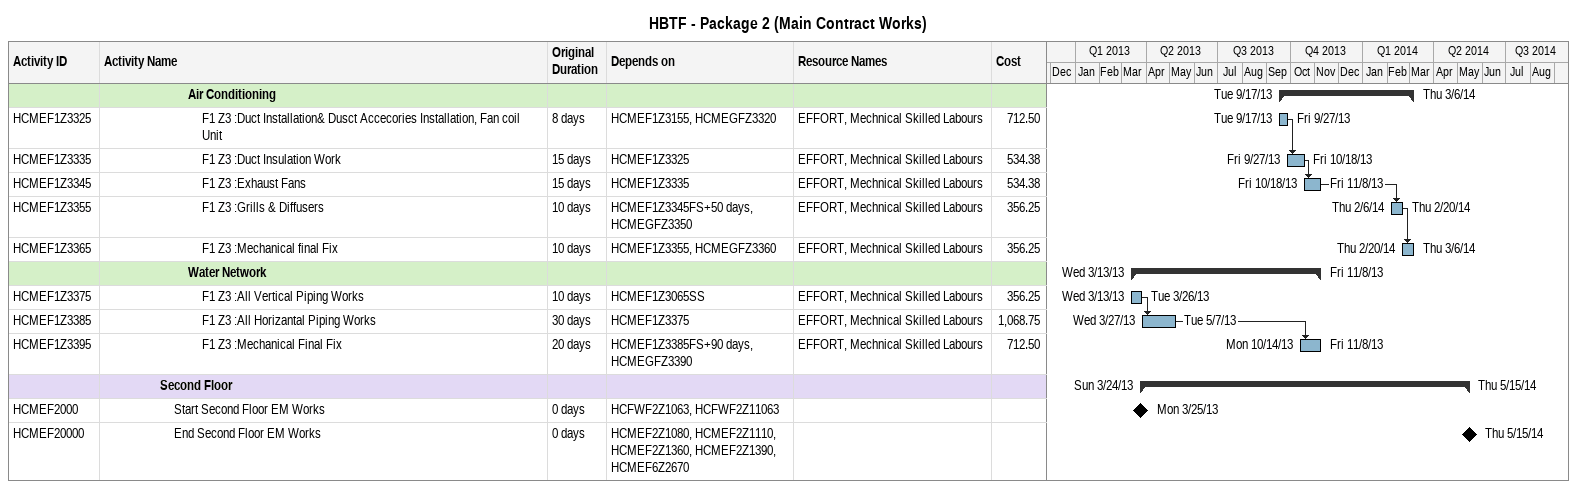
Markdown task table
HBTF - Package 2 (Main Contract Works)

| ID | Level | Task | Original duration | Start | Finish | Predecessors | Resources | Cost |
|---|---|---|---|---|---|---|---|---|
|  | 7 | **Air Conditioning** |  | 2013-09-17 | 2014-03-06 |  |  |  |
| HCMEF1Z3325 | 8 | F1 Z3 :Duct Installation& Dusct Accecories Installation, Fan coil Unit | 8d | 2013-09-17 | 2013-09-27 | HCMEF1Z3155, HCMEGFZ3320 | EFFORT, Mechnical Skilled Labours | 712.50 |
| HCMEF1Z3335 | 8 | F1 Z3 :Duct Insulation Work | 15d | 2013-09-27 | 2013-10-18 | HCMEF1Z3325 | EFFORT, Mechnical Skilled Labours | 534.38 |
| HCMEF1Z3345 | 8 | F1 Z3 :Exhaust Fans | 15d | 2013-10-18 | 2013-11-08 | HCMEF1Z3335 | EFFORT, Mechnical Skilled Labours | 534.38 |
| HCMEF1Z3355 | 8 | F1 Z3 :Grills & Diffusers | 10d | 2014-02-06 | 2014-02-20 | HCMEF1Z3345FS+50d, HCMEGFZ3350 | EFFORT, Mechnical Skilled Labours | 356.25 |
| HCMEF1Z3365 | 8 | F1 Z3 :Mechanical final Fix | 10d | 2014-02-20 | 2014-03-06 | HCMEF1Z3355, HCMEGFZ3360 | EFFORT, Mechnical Skilled Labours | 356.25 |
|  | 7 | **Water Network** |  | 2013-03-13 | 2013-11-08 |  |  |  |
| HCMEF1Z3375 | 8 | F1 Z3 :All Vertical Piping Works | 10d | 2013-03-13 | 2013-03-26 | HCMEF1Z3065SS | EFFORT, Mechnical Skilled Labours | 356.25 |
| HCMEF1Z3385 | 8 | F1 Z3 :All Horizantal Piping Works | 30d | 2013-03-27 | 2013-05-07 | HCMEF1Z3375 | EFFORT, Mechnical Skilled Labours | 1068.75 |
| HCMEF1Z3395 | 8 | F1 Z3 :Mechanical Final Fix | 20d | 2013-10-14 | 2013-11-08 | HCMEF1Z3385FS+90d, HCMEGFZ3390 | EFFORT, Mechnical Skilled Labours | 712.50 |
|  | 5 | **Second Floor** |  | 2013-03-24 | 2014-05-15 |  |  |  |
| HCMEF2000 | 6 | Start Second Floor EM Works | 0d | 2013-03-25 | 2013-03-25 | HCFWF2Z1063, HCFWF2Z11063 |  |  |
| HCMEF20000 | 6 | End Second Floor EM Works | 0d | 2014-05-15 | 2014-05-15 | HCMEF2Z1080, HCMEF2Z1110, HCMEF2Z1360, HCMEF2Z1390, HCMEF6Z2670 |  |  |
